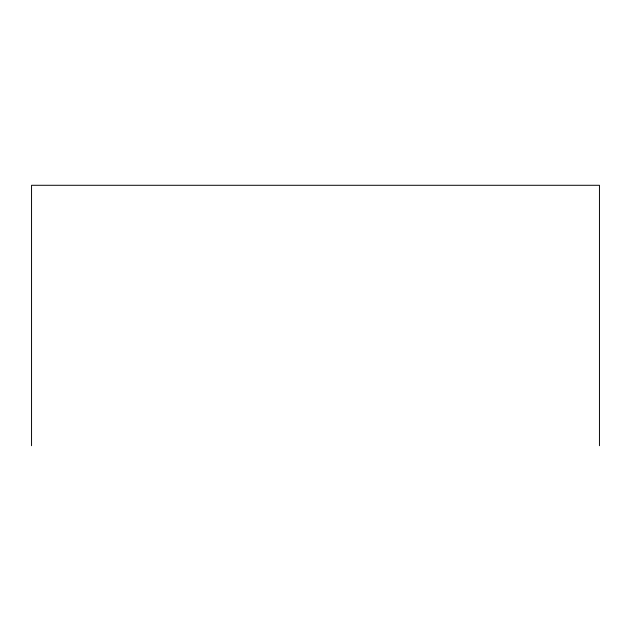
<?xml version="1.0" encoding="UTF-8"?>
<svg xmlns="http://www.w3.org/2000/svg" width="631" height="631" viewBox="0 0 631 631"><rect width="100%" height="100%" fill="white"/><g stroke="black" fill="none" stroke-linecap="round" stroke-linejoin="round"><path stroke-width="0.95" d="M599.45 445.715L599.45 185.285L31.55 185.285L31.55 445.715"/></g></svg>
